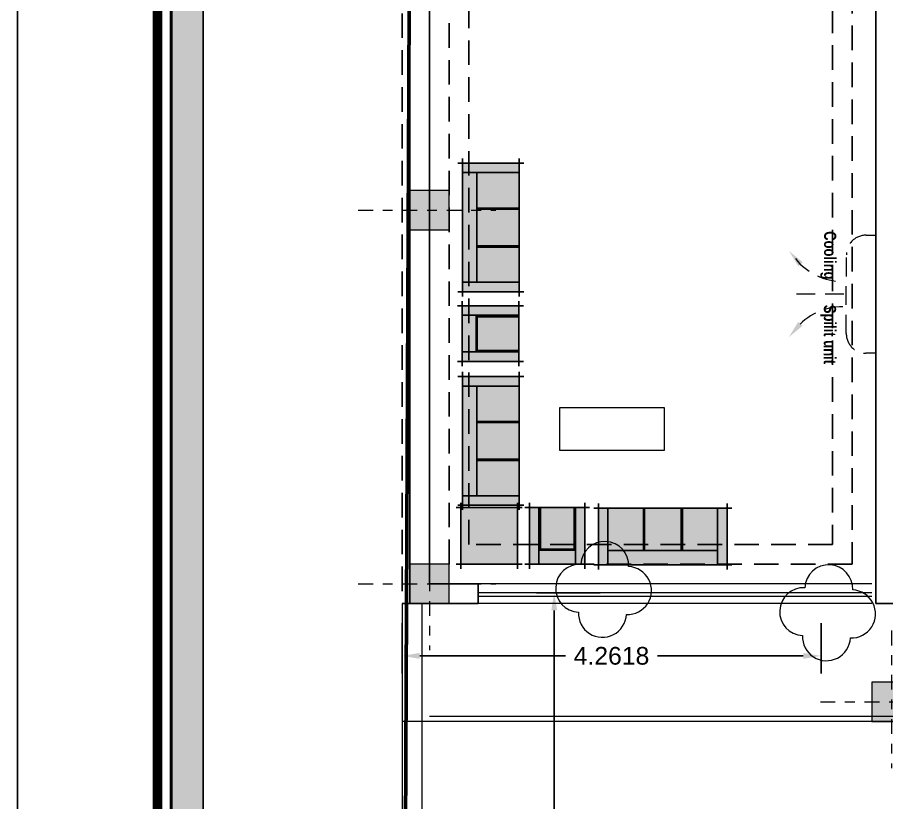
# Model space of a CAD drawing. Header units: inches. Extents: x 70 to 1974, y -315 to 363.
# Drawn here: x 101.33 to 110.17, y -295.18 to -287.2 of the extents above; entities that cross this region are included whole.
import ezdxf

# ---------------------------------------------------------------- set-up
doc = ezdxf.new("R2010")
doc.units = ezdxf.units.IN
doc.header["$MEASUREMENT"] = 0
for name, pattern in [('DASHDOT', [1, 0.5, -0.25, 0, -0.25]), ('DASHED2', [9.525, 6.35, -3.175]), ('HIDDEN', [0.375, 0.25, -0.125]), ('Ncc_0', [28, 4, 4, 4, 4, 4, 4, 4])]:
    doc.linetypes.add(name, pattern=pattern)
for name, color, linetype, lineweight in [('3', 244, 'Continuous', 20), ('Building', 252, 'Ncc_0', 0), ('LAYER1', 8, 'Continuous', 9), ('Single_Tree', 3, 'Ncc_0', 0), ('WALL', 7, 'Continuous', 35)]:
    doc.layers.add(name, color=color, linetype=linetype, lineweight=lineweight)
for name, color, linetype in [('7', 7, 'Continuous'), ('Dimention', 7, 'Continuous'), ('fer', 8, 'Continuous'), ('HID', 5, 'HIDDEN'), ('LNS', 55, 'Continuous'), ('MOBL', 251, 'Continuous')]:
    doc.layers.add(name, color=color, linetype=linetype)
doc.layers.add('AX', color=7, linetype='Continuous', lineweight=18, true_color=0xb7ad8f)
doc.styles.add('Italic', font='italic.shx', dxfattribs={"height": 0.7})
doc.styles.get("Standard").update_dxf_attribs({"font": 'arial.ttf'})
doc.dimstyles.get("Standard").update_dxf_attribs({"dimtxt": 0.18, "dimasz": 0.18, "dimexe": 0.18, "dimexo": 0.0625, "dimgap": 0.09, "dimtad": 0, "dimtih": 1, "dimtoh": 1, "dimdec": 4, "dimzin": 0, "dimdsep": 46, "dimtxsty": 'Standard', "dimcen": 0.09, "dimadec": 0, "dimazin": 0, "dimtfac": 1, "dimtdec": 4, "dimtofl": 0, "dimtmove": 0, "dimatfit": 3, "dimfxl": 0, "dimtolj": 1, "dimtzin": 0, "dimarcsym": 0})

# ---------------------------------------------------------------- blocks, each defined once
blk = doc.blocks.new('k1')
at = {"true_color": 0x636466}
h = blk.add_hatch(color=251, dxfattribs=at)
h.dxf.hatch_style = 1
h.paths.add_polyline_path([(-480.4941, -162.334), (-480.4938, -163.0258), (-480.4944, -198.9467), (-480.1797, -198.9467), (-480.18, -162.334)])
blk.add_line((-480.1781, -162.6335), (-480.1781, -198.9489))
for points in [[(-452.3663, -202.6667), (-482.0663, -202.6667), (-482.0663, -160.6624), (-452.3663, -160.6624)], [(-482.0663, -160.6624), (-452.3663, -160.6624), (-452.3663, -202.6667), (-482.0663, -202.6667)]]:
    blk.add_lwpolyline(points, close=True)
blk.add_lwpolyline([(-480.1781, -162.6335), (-480.1781, -198.9489), (-480.4946, -198.9489), (-480.4946, -162.3188), (-480.1781, -162.3188)])
at = {"layer": '3', "const_width": 0.1}
for points in [[(-480.6413, -192.1368), (-480.6413, -162.3188)], [(-480.6413, -198.9461), (-480.6413, -162.3188)]]:
    blk.add_lwpolyline(points, dxfattribs=at)
at = {"layer": '7', "lineweight": 30}
blk.add_line((-480.5057, -198.9461), (-480.5029, -162.3188), dxfattribs=at)
blk = doc.blocks.new('s.botoni')
at = {"layer": 'AX'}
h = blk.add_hatch(color=256, dxfattribs=at)
h.paths.add_polyline_path([(19.4728, 218.8252), (19.4728, 219.1106), (19.7583, 219.1106), (19.7583, 218.8252)])
h.paths.add_polyline_path([(19.7583, 218.711), (19.4728, 218.711), (19.4728, 218.8252), (19.7583, 218.8252)])
h.paths.add_polyline_path([(19.4728, 218.711), (19.3586, 218.711), (19.3586, 218.8252), (19.4728, 218.8252)])
h.paths.add_polyline_path([(19.4728, 218.8252), (19.3586, 218.8252), (19.3586, 219.1106), (19.4728, 219.1106)])
at = {"layer": 'AX', "linetype": 'DASHDOT', "ltscale": 0.3}
for p, q in [((19.5576, 219.6356), (19.5576, 218.2356)), ((18.8336, 218.9108), (20.2336, 218.9108))]:
    blk.add_line(p, q, dxfattribs=at)
at = {"layer": 'AX', "linetype": 'Continuous'}
blk.add_lwpolyline([(19.3586, 218.711), (19.7583, 218.711), (19.7583, 219.1106), (19.3586, 219.1106), (19.3586, 218.711)], dxfattribs=at)
blk = doc.blocks.new('s13')
at = {"layer": 'AX', "linetype": 'Continuous'}
for p in [(93.9501, -262.4064), (93.9501, -266.2065), (98.6504, -267.4065)]:
    blk.add_blockref('s.botoni', p, dxfattribs=at)
blk = doc.blocks.new('mz1')
at = {"layer": 'MOBL', "ltscale": 0.03}
for p, q in [((-4.151, -3.1), (-4.151, 3.9)), ((1.849, 3.9), (1.849, -3.1)), ((-4.651, 3.4), (2.349, 3.4)), ((2.349, -2.6), (-4.651, -2.6))]:
    blk.add_line(p, q, dxfattribs=at)
blk = doc.blocks.new('Gol miz')
at = {"layer": 'fer'}
h = blk.add_hatch(color=45, dxfattribs=at)
h.set_gradient(color1=(150, 137, 90), color2=(244, 242, 236), one_color=1, tint=0.94, name='INVCURVED')
h.paths.add_polyline_path([(0.576, -0.288), (0.576, 0.288), (0, 0.288), (0, -0.288)])
at = {"layer": 'MOBL', "xscale": -0.09599999999045394, "yscale": 0.09599999999045394, "zscale": 0.09599999999947614}
blk.add_blockref('mz1', (0.1775, -0.0384), dxfattribs=at)
blk = doc.blocks.new('Mobl 3')
at = {"layer": 'fer'}
h = blk.add_hatch(color=45, dxfattribs=at)
h.set_gradient(color1=(150, 137, 90), color2=(244, 242, 236), one_color=1, tint=0.94, name='INVCURVED')
h.paths.add_polyline_path([(0.096, 0.576), (0, 0.576), (0, 0), (0.096, 0)])
h.paths.add_polyline_path([(1.212, 0.576), (0.096, 0.576), (0.096, 0.432), (1.212, 0.432)])
h.paths.add_polyline_path([(1.308, 0), (1.308, 0.576), (1.212, 0.576), (1.212, 0)])
h = blk.add_hatch(color=49, dxfattribs=at)
h.dxf.hatch_style = 1
h.set_gradient(color1=(100, 62, 38), color2=(216, 176, 151), rotation=180, one_color=1, tint=0.72)
h.paths.add_polyline_path([(0.096, 0), (0.4565, 0), (0.4565, 0.432), (0.096, 0.432)])
h = blk.add_hatch(color=49, dxfattribs=at)
h.dxf.hatch_style = 1
h.set_gradient(color1=(100, 62, 38), color2=(216, 176, 151), rotation=180, one_color=1, tint=0.72)
h.paths.add_polyline_path([(0.468, 0), (0.84, 0), (0.84, 0.432), (0.468, 0.432)])
h = blk.add_hatch(color=49, dxfattribs=at)
h.dxf.hatch_style = 1
h.set_gradient(color1=(100, 62, 38), color2=(216, 176, 151), rotation=180, one_color=1, tint=0.72)
h.paths.add_polyline_path([(0.8535, 0), (1.212, 0), (1.212, 0.432), (0.8535, 0.432)])
at = {"layer": 'MOBL', "ltscale": 0.03}
for p, q in [((0, 0.624), (0, -0.048)), ((1.308, -0.048), (1.308, 0.624)), ((1.356, 0.576), (-0.048, 0.576)), ((0.096, 0.576), (0.096, 0)), ((1.212, 0.576), (1.212, 0)), ((0.096, 0.432), (1.212, 0.432)), ((0.4565, 0), (0.4565, 0.432)), ((0.468, 0), (0.468, 0.432)), ((0.84, 0), (0.84, 0.432)), ((0.8535, 0), (0.8535, 0.432)), ((-0.048, 0), (1.356, 0))]:
    blk.add_line(p, q, dxfattribs=at)
blk = doc.blocks.new('Mobl 1')
at = {"layer": 'fer'}
h = blk.add_hatch(color=45, dxfattribs=at)
h.set_gradient(color1=(150, 137, 90), color2=(244, 242, 236), rotation=180, one_color=1, tint=0.94)
h.paths.add_polyline_path([(0.144, 0.186), (0, 0.186), (0, -0.186), (0.144, -0.186)])
h.paths.add_polyline_path([(0.576, -0.282), (0.576, -0.186), (0, -0.186), (0, -0.282)])
h.paths.add_polyline_path([(0.576, 0.186), (0.576, 0.282), (0, 0.282), (0, 0.186)])
at = {"layer": 'fer', "true_color": 0x787064}
blk.add_hatch(color=8, dxfattribs=at).paths.add_polyline_path([(0.576, -0.186), (0.576, -0.1706), (0.1528, -0.1706), (0.1528, 0.1728), (0.576, 0.1728), (0.576, 0.186), (0.144, 0.186), (0.144, -0.186)])
at = {"layer": 'fer'}
h = blk.add_hatch(color=49, dxfattribs=at)
h.dxf.hatch_style = 1
h.set_gradient(color1=(100, 62, 38), color2=(216, 176, 151), one_color=1, tint=0.72)
h.paths.add_polyline_path([(0.1528, 0.1728), (0.1528, -0.1706), (0.576, -0.1706), (0.576, 0.1728)])
at = {"layer": 'MOBL', "linetype": 'ByBlock'}
for p, q in [((0.624, 0.282), (-0.048, 0.282)), ((0, 0.33), (0, -0.33)), ((0.576, -0.33), (0.576, 0.33)), ((0, 0.186), (0.576, 0.186)), ((0.144, -0.186), (0.144, 0.186)), ((0.1528, -0.1706), (0.1528, 0.1728)), ((0.1528, 0.1728), (0.576, 0.1728)), ((0.1528, -0.1706), (0.576, -0.1706)), ((0, -0.186), (0.576, -0.186)), ((-0.048, -0.282), (0.624, -0.282))]:
    blk.add_line(p, q, dxfattribs=at)
blk = doc.blocks.new('sp')
at = {"layer": 'LAYER1', "color": 150, "linetype": 'DASHED2', "ltscale": 0.03}
blk.add_line((30.2461, 9.7596), (30.2469, 9.2059), dxfattribs=at)
blk.add_lwpolyline([(29.646, 10.0837), (30.846, 10.0855), (30.8462, 9.9855, -0.414214), (30.6465, 9.7852), (29.8465, 9.784, -0.414214), (29.6462, 9.9837)], format="xyb", close=True, dxfattribs=at)
for centre, start, end in [((29.5017, 9.7471), 308.56909, 0.24647), ((30.9896, 9.7493), 179.92092, 231.5983)]:
    blk.add_arc(centre, 0.616, start, end, dxfattribs=at)
for points in [[(29.9626, 9.2949), (29.9237, 9.3398), (29.8085, 9.2007)], [(30.5302, 9.2957), (30.5689, 9.3407), (30.6845, 9.2019)]]:
    blk.add_solid(points, dxfattribs=at)
at = {"layer": 'LNS', "color": 150, "ltscale": 0.02, "insert": (29.6066, 9.6803), "char_height": 0.123148, "width": 1.627686, "attachment_point": 1, "style": 'Italic'}
blk.add_mtext('\\pt0.2463;{\\fImpact|b0|i0|c0|p34;Cooling       Spilit unit}', dxfattribs=at)
blk = doc.blocks.new('Ncc_TREE-flat-2-flat-1')
at = {"layer": 'Single_Tree'}
for centre, start, end in [((0, 0.25), 0, 180), ((-0.25, 0), 90, 270), ((0.25, 0), 270, 90), ((0, -0.25), 180, 0)]:
    blk.add_arc(centre, 0.25, start, end, dxfattribs=at)
blk = doc.blocks.new('*D38')
at = {"color": 0, "lineweight": -2, "transparency": 16777216}
for p, q in [((107.2552, -293.0488), (106.6083, -293.0488)), ((106.7883, -293.2288), (106.7883, -297.9215)), ((106.7883, -302.9781), (106.7883, -298.2854)), ((107.2552, -303.1581), (106.6083, -303.1581))]:
    blk.add_line(p, q, dxfattribs=at)
at = {"color": 0, "transparency": 16777216}
for points in [[(106.7583, -293.2288), (106.8183, -293.2288), (106.7883, -293.0488)], [(106.7583, -302.9781), (106.8183, -302.9781), (106.7883, -303.1581)]]:
    blk.add_solid(points, dxfattribs=at)
at = {"layer": 'Defpoints', "color": 0, "transparency": 16777216}
for p in [(107.3177, -293.0488), (106.7883, -303.1581), (107.3177, -303.1581)]:
    blk.add_point(p, dxfattribs=at)
at = {"color": 0, "transparency": 16777216, "insert": (106.7883, -298.1035), "char_height": 0.18, "attachment_point": 5}
blk.add_mtext('\\A1;10.1093', dxfattribs=at)
blk = doc.blocks.new('*D39')
at = {"color": 0, "lineweight": -2, "transparency": 16777216}
for p, q in [((105.2401, -293.3564), (105.2401, -293.8709)), ((109.5019, -293.3564), (109.5019, -293.8709)), ((105.4201, -293.6909), (106.9035, -293.6909)), ((109.3219, -293.6909), (107.8384, -293.6909))]:
    blk.add_line(p, q, dxfattribs=at)
at = {"color": 0, "transparency": 16777216}
for points in [[(105.4201, -293.6609), (105.4201, -293.7209), (105.2401, -293.6909)], [(109.3219, -293.6609), (109.3219, -293.7209), (109.5019, -293.6909)]]:
    blk.add_solid(points, dxfattribs=at)
at = {"layer": 'Defpoints', "color": 0, "transparency": 16777216}
for p in [(105.2401, -293.2939), (109.5019, -293.2939), (105.2401, -293.6909)]:
    blk.add_point(p, dxfattribs=at)
at = {"color": 0, "transparency": 16777216, "insert": (107.371, -293.6909), "char_height": 0.18, "attachment_point": 5}
blk.add_mtext('\\A1;4.2618', dxfattribs=at)

msp = doc.modelspace()

# ---------------------------------------------------------------- linework, layer by layer
for p, q in [((105.32008, -278.15812), (105.32008, -293.15812)), ((105.52008, -282.85812), (105.52008, -292.95812)), ((110.05936, -286.68937), (110.05936, -293.15812)), ((106.01483, -292.95812), (105.52008, -292.95812)), ((106.01483, -292.95812), (106.01483, -293.15812)), ((105.52008, -293.15812), (105.24008, -293.15812)), ((106.01483, -293.15812), (105.52008, -293.15812)), ((110.05936, -293.15812), (110.25936, -293.15812))]:
    msp.add_line(p, q)
at = {"layer": 'Building', "color": 3, "lineweight": 50, "flags": 128}
msp.add_lwpolyline([(105.24008, -303.15812), (105.30199, -289.36153), (105.35266, -278.07007), (125.35247, -278.15882), (125.24008, -303.15857), (105.24008, -303.15812)], dxfattribs=at)
at = {"layer": 'HID', "color": 8}
msp.add_line((105.24008, -278.15812), (105.24008, -293.15812), dxfattribs=at)
for points in [[(105.72008, -286.15812), (109.8204, -286.15812), (109.8204, -292.75812), (105.72008, -292.75812)], [(105.92008, -286.35812), (109.6204, -286.35812), (109.6204, -292.55812), (105.92008, -292.55812)]]:
    msp.add_lwpolyline(points, close=True, dxfattribs=at)
at = {"layer": 'LAYER1', "color": 156}
for p, q in [((110.0204, -292.95812), (106.01483, -292.95812)), ((110.0204, -293.04879), (106.01483, -293.04879)), ((110.0204, -293.08629), (106.01483, -293.08629)), ((110.0204, -293.15812), (106.01483, -293.15812))]:
    msp.add_line(p, q, dxfattribs=at)
at = {"layer": 'LAYER1', "linetype": 'ByBlock'}
for p, q in [((105.24008, -293.15812), (105.24008, -303.15812)), ((105.44008, -293.15812), (105.44008, -301.55812)), ((112.75936, -294.30812), (105.52008, -294.30812)), ((105.52008, -294.35812), (105.24008, -294.35812)), ((112.75936, -294.35812), (105.52008, -294.35812))]:
    msp.add_line(p, q, dxfattribs=at)
msp.add_lwpolyline([(107.90594, -291.60306), (106.84486, -291.60306), (106.84486, -291.16438), (107.90594, -291.16438)], close=True, dxfattribs=at)

# ---------------------------------------------------------------- block references
for name, p in [('k1', (583.39411, -111.99361)), ('s13', (-7.98867, -245.66254))]:
    msp.add_blockref(name, p)
at = {"rotation": 269.8326091861237}
msp.add_blockref('sp', (100.06316, -259.73833), dxfattribs=at)
at = {"layer": 'Dimention', "xscale": 0.9755209728100454, "yscale": 0.9755209728100454, "zscale": 0.9755209728100454, "rotation": 357.289540634582}
for p in [(107.29028, -293.01452, 1499.861), (109.56899, -293.25244, 1499.723)]:
    msp.add_blockref('Ncc_TREE-flat-2-flat-1', p, dxfattribs=at)
at = {"layer": 'WALL', "lineweight": 20}
for name, p, xscale, yscale, zscale, rotation in [('Mobl 3', (106.43148, -288.68101), -0.9997022396657803, 0.999702239665781, 0.999702239665781, 89.99999697631445), ('Mobl 1', (105.85094, -290.41414), -0.9997022396415339, 0.9997022396415346, 0.9997022396415346, 179.9999969763145), ('Mobl 3', (106.43148, -290.85142), -0.9997022396657804, 0.9997022396657811, 0.9997022396657811, 89.99999697631445), ('Gol miz', (106.1275, -292.1823), -0.9997022396657802, 0.9997022396657809, 0.9997022396657809, 89.99999697631445), ('Mobl 1', (106.81858, -292.75812), -0.9997022396415343, 0.9997022396415349, 0.9997022396415349, 269.9999969763144), ('Mobl 3', (107.2388, -292.18821), -0.9997022396657796, 0.9997022396657803, 0.9997022396657803, 179.9999969763144)]:
    msp.add_blockref(name, p, dxfattribs=dict(at, xscale=xscale, yscale=yscale, zscale=zscale, rotation=rotation))

# ---------------------------------------------------------------- dimensions: what is measured, and where the dimension line sits
for p1, p2, distance, picture, middle in [((107.3177, -293.04879), (107.3177, -303.15812), -0.52936, '*D38', (106.78834, -298.10346)), ((109.50185, -293.29386), (105.24008, -293.29386), 0.39706, '*D39', (107.37097, -293.69092))]:
    dim = msp.add_aligned_dim(p1=p1, p2=p2, distance=distance, dimstyle='Standard', override={"dimarcsym": 1})
    dim.commit()
    dim.dimension.update_dxf_attribs({"geometry": picture, "text_midpoint": middle})

doc.saveas('drawing.dxf')
